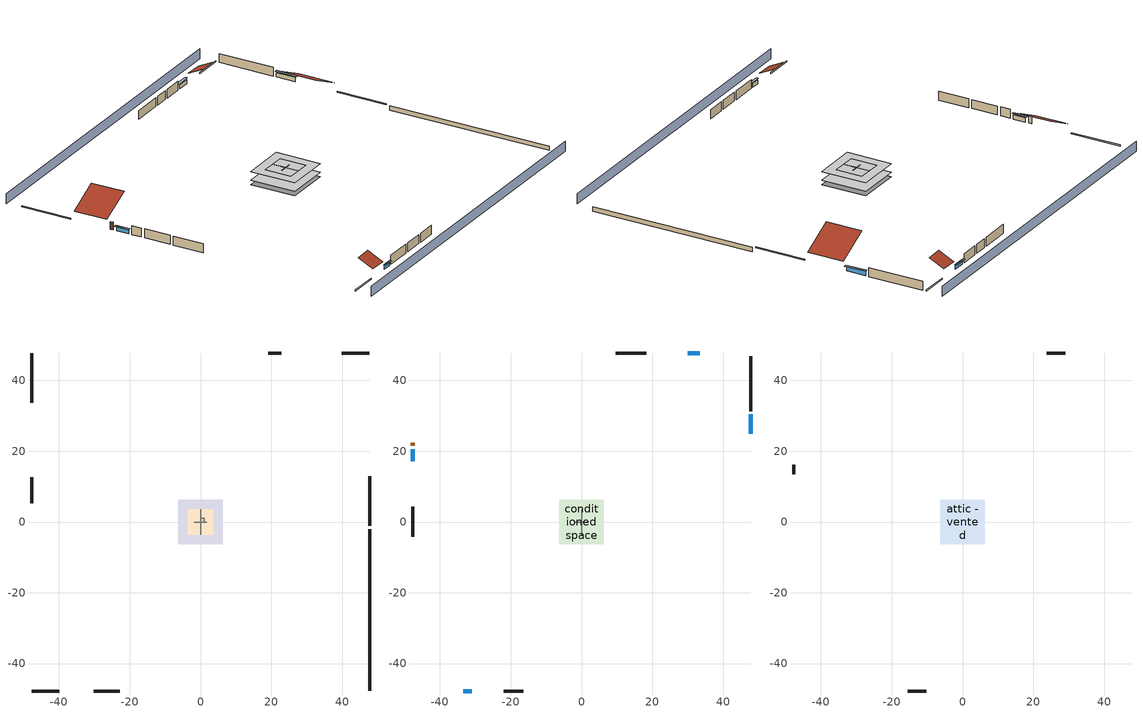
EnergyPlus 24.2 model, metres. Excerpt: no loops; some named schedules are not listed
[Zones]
central ac and furnace airloop ret air zone
 floor adiabatic (AdiabaticConst): 0,0 0,1 1,1 1,0 z0
 wall adiabatic (AdiabaticConst): 0,1 0,0 1,0 1,1 0,1 z0:1
 ceiling adiabatic (AdiabaticConst): 1,0 1,1 0,1 0,0 z1
crawlspace - unvented
 floor foundation (Slab2 construction): -6.28,-6.28 -6.28,6.28 6.28,6.28 6.28,-6.28 z-0.91
 wall outside (RimJoist1 construction): 47.76,-1.11 47.76,12.94 z0.3:0.61
 wall outside (RimJoist2 construction): -47.76,-47.76 -39.96,-47.76 z0.3:0.61
 wall outside (RimJoist3 construction): -47.76,47.76 -47.76,33.71 z0.3:0.61
 wall outside (RimJoist4 construction): 47.76,47.76 39.96,47.76 z0.3:0.61
 wall foundation (FoundationWall1 construction): 47.76,-47.76 47.76,-2.04 z-0.91:0.3
garage
 floor foundation (Slab1 construction): -3.66,-3.66 -3.66,3.66 3.66,3.66 3.66,-3.66 z0
 wall outside (Wall1 construction): -30.15,-47.76 -22.84,-47.76 z0.3:2.74
 wall outside (Wall12 construction): 22.88,47.76 19.22,47.76 z0.3:2.74
 wall outside (Wall2 construction): -47.76,12.58 -47.76,5.26 z0.3:2.74
 wall to conditioned space (Wall5 construction Reversed): 0,-3.66 0,3.66 z0.3:2.74
 wall to conditioned space (Wall6 construction Reversed): 1.83,0 -1.83,0 z0.3:2.74
conditioned space
 floor to crawlspace - unvented (Floor2 construction): -6.28,-6.28 -6.28,6.28 6.28,6.28 6.28,-6.28 z0.3
 wall outside (AdiabaticWallConstruction 1): -47.76,22.46 -47.76,21.55 z0.3:2.34
 wall outside (AdiabaticWallConstruction): 47.76,24.95 47.76,30.41 z0.3:1.52; -33.37,-47.76 -31.08,-47.76 z0.3:1.34; -47.76,20.62 -47.76,17.18 z0.3:1.46; 33.37,47.76 29.99,47.76 z0.3:1.4
 wall outside (Wall3 construction): 47.76,31.34 47.76,46.83 z0.3:2.74
 wall outside (Wall4 construction): -21.91,-47.76 -16.41,-47.76 z0.3:2.74
 wall outside (Wall7 construction): -47.76,4.33 -47.76,-4.18 z0.3:2.74
 wall outside (Wall8 construction): 18.29,47.76 9.69,47.76 z0.3:2.74
 window (WindowConstruction): 47.76,24.95 47.76,30.41 z0.3:1.52
 window (WindowConstruction 1): -33.37,-47.76 -31.08,-47.76 z0.3:1.34
 window (WindowConstruction 2): -47.76,20.62 -47.76,17.18 z0.3:1.46
 window (WindowConstruction 3): 33.37,47.76 29.99,47.76 z0.3:1.4
 door (Door): -47.76,22.46 -47.76,21.55 z0.3:2.34
attic - vented
 floor to garage (Floor1 construction): -3.66,-3.66 -3.66,3.66 3.66,3.66 3.66,-3.66 z2.74
 floor to conditioned space (Floor3 construction Reversed): -6.28,-6.28 -6.28,6.28 6.28,6.28 6.28,-6.28 z2.74
 wall outside (Wall10 construction): 29.06,47.76 23.8,47.76 z0.3:2.74
 wall outside (Wall11 construction): -47.76,16.25 -47.76,13.51 z0.3:2.74
 wall outside (Wall9 construction): -15.48,-47.76 -10.23,-47.76 z0.3:2.74
 roof outside (Roof1 construction): 47.76,24.02,2.74 38.68,24.02,7.29 38.68,13.87,7.29 47.76,13.87,2.74
 roof outside (Roof2 construction): -34.3,-47.76,2.74 -34.3,-43.53,4.86 -39.03,-43.53,4.86 -39.03,-47.76,2.74
 roof outside (Roof3 construction): 34.3,47.76,2.74 34.3,43.53,4.86 39.03,43.53,4.86 39.03,47.76,2.74
 roof outside (Roof4 construction): -47.76,23.39,2.74 -39.36,23.39,6.94 -39.36,32.78,6.94 -47.76,32.78,2.74
shading: 47.76,52.34 -47.76,52.34 / -47.76,-52.34 47.76,-52.34 z0:2.74; 47.76,30.72 47.76,24.65 48.37,24.65 48.37,30.72 z1.83; -30.78,-47.76 -33.67,-47.76 -33.67,-48.37 -30.78,-48.37 z1.65; -47.76,16.87 -47.76,20.93 -48.37,20.93 -48.37,16.87 z1.77; 29.68,47.76 33.67,47.76 33.67,48.37 29.68,48.37 z1.71
[Building]
Building 1: Terrain=Suburbs
[Site:Location]
Portland Intl Arpt_OR: Latitude {deg}=45.59; Longitude {deg}=-122.6; Time Zone {hr}=-8; Elevation {m}=33; Keep Site Location Information=Yes
[Site:GroundTemperature:Shallow]
10.2558, 8.96328, 8.85977, 9.47314, 11.9355, 14.3863, 16.5111, 17.8571, 17.9714, 16.8767, 14.8061, 12.4304
[Site:WaterMainsTemperature]
Calculation Method=Schedule; Temperature Schedule=mains temperature schedule
[Material] Roughness=Rough; Thermal Absorptance=0.9
Name | Thickness {m} | Conductivity {W/m-K} | Density {kg/m3} | Specific Heat {J/kg-K} | Solar Absorptance | Visible Absorptance
asphalt or fiberglass shingles | 0.00635 | 0.162714 | 1121.4 | 1465.45 | 0.85 | 0.85
ceiling loosefill ins | 0.338667 | 0.0480833 | 16.02 | 1046.75 | 0.7 | 0.7
ceiling stud and cavity | 0.1397 | 1.39189 | 65.682 | 1177.47 | 0.7 | 0.7
ceiling stud and cavity 1 | 0.1397 | 0.0920385 | 65.682 | 1177.47 | 0.7 | 0.7
composite shingle siding | 0.00635 | 0.162714 | 1121.4 | 1465.45 | 0.7 | 0.7
concrete 4.0 in. | 0.1016 | 1.803125 | 2242.8 | 837.4 | 0.7 | 0.7
concrete 8.0 in. | 0.2032 | 1.803125 | 2242.8 | 837.4 | 0.7 | 0.7
door material | 0.04445 | 0.0612267 | 512.64 | 1214.23 | 0.7 | 0.7
exterior vertical ins; wall rigid ins; wall rigid ins 1; wall rigid ins 2 | 0.051816 | 0.029427 | 32.04 | 1214.23 | 0.7 | 0.7
floor covering | 0.0127 | 0.0433444 | 54.468 | 1339.84 | 0.6 | 0.6
floor stud and cavity | 0.1397 | 0.923637 | 92.3553 | 1139.71 | 0.7 | 0.7
furniture material conditioned space 1; furniture material garage 1 | 0.1524 | 0.115458 | 640.8 | 1214.23 | 0.6 | 0.6
gypsum board | 0.0127 | 0.160291 | 801 | 837.4 | 0.6 | 0.6
osb sheathing 0.5 in. | 0.0127 | 0.115458 | 512.64 | 1214.23 | 0.6 | 0.6
osb sheathing 0.5 in. 1 | 0.0127 | 0.115458 | 512.64 | 1214.23 | 0.7 | 0.7
osb sheathing 0.75 in. | 0.01905 | 0.115458 | 512.64 | 1214.23 | 0.7 | 0.7
osb sheathing 2.0 in. | 0.0508 | 0.115458 | 512.64 | 1214.23 | 0.7 | 0.7
rim joist stud and cavity | 0.0508 | 0.0303601 | 125.044 | 1163.47 | 0.6 | 0.6
roof rigid ins | 0.00281632 | 0.029427 | 32.04 | 1214.23 | 0.7 | 0.7
soil 0.5 in. | 0.0127 | 1.3848 | 1842.3 | 418.7 | 0.7 | 0.7
wall rigid ins 3 | 0.512978 | 0.029427 | 32.04 | 1214.23 | 0.7 | 0.7
wall stud and cavity | 0.1397 | 0.348479 | 139.0536 | 1170.24 | 0.6 | 0.6
wall stud and cavity 1 | 0.1397 | 0.207325 | 139.0536 | 1170.24 | 0.7 | 0.7
wall stud and cavity 2 | 0.1397 | 0.222524 | 139.0536 | 1170.24 | 0.7 | 0.7
wall stud and cavity 3 | 0.0889 | 0.380278 | 52.3479 | 1209.89 | 0.7 | 0.7
wall stud and cavity 4 | 0.0889 | 0.391764 | 83.0341 | 1211.67 | 0.7 | 0.7
wood siding; wood siding 1 | 0.0254 | 0.102417 | 544.68 | 1172.36 | 0.7 | 0.7
[Material:NoMass]
Adiabatic: Roughness=Rough; Thermal Resistance {m2-K/W}=176.1; Thermal Absorptance=0.9; Solar Absorptance=0.7; Visible Absorptance=0.7
[WindowMaterial:SimpleGlazingSystem]
WindowMaterial: U-Factor {W/m2-K}=4.31528; Solar Heat Gain Coefficient=0.67
[Construction]
AdiabaticConst: Adiabatic
AdiabaticWallConstruction: wood siding, wall rigid ins 3, wall stud and cavity 3, gypsum board
AdiabaticWallConstruction 1: wood siding 1, wall rigid ins 3, wall stud and cavity 3, gypsum board
Door: door material
Floor1 construction: ceiling stud and cavity
Floor2 construction: floor stud and cavity, osb sheathing 0.75 in., floor covering
Floor3 construction Reversed: gypsum board, ceiling stud and cavity 1, ceiling loosefill ins
FoundationWall1 construction: concrete 8.0 in.
furniture construction conditioned space 1: furniture material conditioned space 1
furniture construction garage 1: furniture material garage 1
PartitionWallConstruction: gypsum board, wall stud and cavity 4, gypsum board
RimJoist1 construction; RimJoist2 construction; RimJoist3 construction; RimJoist4 construction: composite shingle siding, osb sheathing 2.0 in., rim joist stud and cavity
Roof1 construction; Roof2 construction; Roof3 construction; Roof4 construction: asphalt or fiberglass shingles, roof rigid ins, osb sheathing 0.5 in.
Slab1 construction: concrete 4.0 in.
Slab2 construction: soil 0.5 in.
Wall1 construction; Wall10 construction; Wall11 construction; Wall12 construction; Wall2 construction; Wall9 construction: composite shingle siding, osb sheathing 0.5 in. 1, wall stud and cavity
Wall3 construction; Wall4 construction: composite shingle siding, wall rigid ins, osb sheathing 0.5 in. 1, wall stud and cavity 1, gypsum board
Wall5 construction Reversed: gypsum board, wall stud and cavity 2, osb sheathing 0.5 in. 1, wall rigid ins 1
Wall6 construction Reversed: gypsum board, wall stud and cavity 2, osb sheathing 0.5 in. 1, wall rigid ins 2
Wall7 construction; Wall8 construction: composite shingle siding, wall rigid ins 2, osb sheathing 0.5 in. 1, wall stud and cavity 1, gypsum board
WindowConstruction; WindowConstruction 1; WindowConstruction 2; WindowConstruction 3: WindowMaterial
[Zone] Multiplier=1
Name | Volume {m3} | Part of Total Floor Area
attic - vented | 228.873 | Yes
central ac and furnace airloop ret air zone | 1 | No
conditioned space | 384.656 | Yes
crawlspace - unvented | 192.328 | Yes
garage | 130.484 | Yes
[Space]
Name | Zone | Volume {m3} | Space Type
attic - vented 1 | attic - vented | 228.873
central ac and furnace airloop ret air space | central ac and furnace airloop ret air zone |  | Plenum Space Type
conditioned space 1 | conditioned space | 384.656
crawlspace - unvented 1 | crawlspace - unvented | 192.328
garage 1 | garage | 130.484
[ZoneInfiltration:EffectiveLeakageArea] Schedule=Always On Discrete
Name | Zone or Space | Effective Air Leakage Area {cm2} | Stack Coefficient | Wind Coefficient
infil attic - vented 1 | attic - vented 1 | 7041.35 | 0.000226005 | 3.83144e-05
infil garage 1 | garage 1 | 407.755 | 0.000129147 | 4.64657e-05
[ZoneMixing] Schedule=Always On Continuous; Design Flow Rate Calculation Method=Flow/Zone; Design Flow Rate {m3/s}=0
Name | Zone or Space | Source Zone or Space
whole house fan mix | attic - vented | conditioned space
central ac and furnace airloop_0 ZoneMixDZToCond mix | conditioned space | crawlspace - unvented
central ac and furnace airloop_0 ZoneMixCondToDZ mix | crawlspace - unvented | conditioned space
[SpaceList]
Plenum Space Type: central ac and furnace airloop ret air space
[OtherEquipment] Design Level Calculation Method=EquipmentLevel
Name | Fuel Type | Zone or ZoneList or Space or SpaceList | Schedule | Design Level {W} | Fraction Latent | Fraction Radiant | Fraction Lost
central ac and furnace airloop_0 RetCondToRP; central ac and furnace airloop_0 RetSensLkToRP | None | central ac and furnace airloop ret air space | Always On Discrete | 0 | 0 | 0 | 0
central ac and furnace airloop_0 RetLatLkToRP | None | central ac and furnace airloop ret air space | Always On Discrete | 0 | 1 | 0 | 0
central ac and furnace airloop_0 SupCondToLv; central ac and furnace airloop_0 SupSensLkToCond; mech vent house fan sensible load | None | conditioned space 1 | Always On Discrete | 0 | 0 | 0 | 0
central ac and furnace airloop_0 SupLatLkToCond; mech vent house fan latent load | None | conditioned space 1 | Always On Discrete | 0 | 1 | 0 | 0
clothes dryer 1 | NaturalGas | conditioned space 1 | clothes_dryer | 3596.4 | 0.015 | 0.081 | 0.85
cooking range 1 | NaturalGas | conditioned space 1 | cooking_range | 1899.23 | 0.16 | 0.384 | 0.2
general water use latent | None | conditioned space 1 | general water use schedule | 62.594 | 1 | 0 | 0
general water use sensible | None | conditioned space 1 | general water use schedule | -61.6891 | 0 | 0.6 | 0
central ac and furnace airloop_0 RetCondToDZ; central ac and furnace airloop_0 SupCondToDZ; central ac and furnace airloop_0 SupSensLkToDZ | None | crawlspace - unvented 1 | Always On Discrete | 0 | 0 | 0 | 0
central ac and furnace airloop_0 SupLatLkToDZ | None | crawlspace - unvented 1 | Always On Discrete | 0 | 1 | 0 | 0
water heater energy adjustment1 | Electricity | garage 1 | Always On Discrete | 0.01 | 0 | 0 | 1
water heater lat | None | garage 1 | Always On Discrete | 0 | 1 | 0 | 0
water heater sens | None | garage 1 | Always On Discrete | 0 | 0 | 0 | 0
[SurfaceProperty:IncidentSolarMultiplier] Incident Solar Multiplier=1; Incident Solar Multiplier Schedule=trans schedule winter=0.85 summer=0.7
Window1; Window2; Window3; Window4
[InternalMass]
Name | Construction | Zone or ZoneList | Space or SpaceList | Surface Area {m2}
furniture mass conditioned space 1 | furniture construction conditioned space 1 | conditioned space | conditioned space 1 | 63.09974
partition wall mass | PartitionWallConstruction | conditioned space | conditioned space 1 | 157.749
furniture mass garage 1 | furniture construction garage 1 | garage | garage 1 | 5.35122
[Lights] Design Level Calculation Method=LightingLevel; Return Air Fraction=0; Fraction Radiant=0.6; Fraction Visible=0.2; Fraction Replaceable=1
Name | Zone or ZoneList or Space or SpaceList | Schedule | Lighting Level {W}
interior lighting | conditioned space 1 | lighting_interior | 235.678
garage lighting | garage 1 | lighting_garage | 8.26235
[People]
occupants: Zone or ZoneList or Space or SpaceList=conditioned space 1; Number of People Schedule=occupants; Number of People Calculation Method=People; Number of People=3; Fraction Radiant=0.314171; Sensible Heat Fraction=0.56303; Activity Level Schedule=occupants activity schedule; Carbon Dioxide Generation Rate {m3/s-W}=0; Enable ASHRAE 55 Comfort Warnings=No; Mean Radiant Temperature Calculation Type=EnclosureAveraged
[ElectricEquipment] Design Level Calculation Method=EquipmentLevel
Name | Zone or ZoneList or Space or SpaceList | Schedule | Design Level {W} | Fraction Latent | Fraction Radiant | Fraction Lost
ceiling fan | conditioned space 1 | ceiling_fan | 18.1383 | 0 | 0.558 | 0
clothes dryer | conditioned space 1 | clothes_dryer | 270.708 | 0.015 | 0.081 | 0.85
clothes washer | conditioned space 1 | clothes_washer | 113.125 | 0.03 | 0.162 | 0.7
cooking range | conditioned space 1 | cooking_range | 64.8043 | 0.16 | 0.384 | 0.2
dishwasher | conditioned space 1 | dishwasher | 788.558 | 0.3 | 0.18 | 0.4
fridge | conditioned space 1 | fridge schedule | 54.7945 | 0 | 0.6 | 0
mech vent bath fan 0 | conditioned space 1 | mech vent bath fan 0 schedule | 30 | 0 | 0 | 1
mech vent house fan | conditioned space 1 | mech vent house fan schedule | 0 | 0 | 0 | 1
mech vent house fan cfis | conditioned space 1 | mech vent house fan cfis schedule | 0 | 0 | 0 | 0
mech vent range fan 0 | conditioned space 1 | mech vent range fan 0 schedule | 30 | 0 | 0 | 1
misc plug loads | conditioned space 1 | plug_loads_other | 362.634 | 0.021 | 0.558 | 0.049
misc tv | conditioned space 1 | plug_loads_tv | 451.617 | 0 | 0.6 | 0
whole house fan | conditioned space 1 | Always On Discrete | 0 | 0 | 0 | 1
freezer | garage 1 | freezer schedule | 194.914 | 0 | 0.6 | 0
[ZoneInfiltration:DesignFlowRate] Schedule=Always On Discrete
Name | Zone or ZoneList or Space or SpaceList | Design Flow Rate Calculation Method | Design Flow Rate {m3/s} | Air Changes per Hour {1/hr} | Constant Term Coefficient | Temperature Term Coefficient | Velocity Term Coefficient | Velocity Squared Term Coefficient
infil flow; natural vent flow; whole house fan flow | conditioned space 1 | Flow/Zone | 0
crawlspace_unvented 1 duct leakage imbalance infil flow | crawlspace - unvented 1 | Flow/Zone | 0
infil crawlspace - unvented 1 | crawlspace - unvented 1 | AirChanges/Hour |  | 0.1 | 1 | 0 | 0 | 0
[SurfaceProperty:ExposedFoundationPerimeter] Exposed Perimeter Calculation Method=TotalExposedPerimeter
Name | Total Exposed Perimeter {m}
Slab2 | 45.72
Slab1 | 18.288
[AvailabilityManager:Scheduled]
central ac and furnace airloop Availability Manager: Schedule=Always On Discrete
[AirLoopHVAC:ReturnPlenum]
Air Loop HVAC Return Plenum 1: Zone=central ac and furnace airloop ret air zone
[WaterUse:Equipment]
dishwasher: Peak Flow Rate {m3/s}=5.33334e-06; Flow Rate Fraction Schedule=hot_water_dishwasher
[Foundation:Kiva] Wall Depth Below Slab {m}=0.2032
Name | Initial Indoor Air Temperature {C} | Wall Height Above Grade {m} | Custom Block Material Name 1 | Custom Block Depth 1 {m} | Custom Block X Position 1 {m} | Custom Block Z Position 1 {m}
Foundation Kiva 1 | 13.4258 | 0.1016
Foundation Kiva 2 | 9.21751 | 0.3048 | exterior vertical ins | 1.2192 | 0.2032 | 0
[Foundation:Kiva:Settings]
Soil Conductivity {W/m-K}=1.3848; Soil Density {kg/m3}=1842.3; Soil Specific Heat {J/kg-K}=418.7; Ground Solar Absorptivity=0.9; Ground Thermal Absorptivity=0.9; Ground Surface Roughness {m}=0.03; Far-Field Width {m}=40; Deep-Ground Boundary Condition=ZeroFlux; Deep-Ground Depth {m}=40; Minimum Cell Dimension {m}=0.2; Maximum Cell Growth Coefficient=3; Simulation Timestep=Timestep
[Exterior:Lights]
exterior lighting: Schedule=exterior lighting schedule; Design Level {W}=7.09205
[EnergyManagementSystem:GlobalVariable]
central_ac_and_furnace_airloop_0_DuctImbalLkExhFanEquivCond
central_ac_and_furnace_airloop_0_DuctImbalLkExhFanEquivDZ
central_ac_and_furnace_airloop_0_DuctImbalLkSupFanEquivCond
central_ac_and_furnace_airloop_0_DuctImbalLkSupFanEquivDZ
central_ac_and_furnace_airloop_0_DZ_T
central_ac_and_furnace_airloop_0_DZ_W
central_ac_and_furnace_airloop_0_RetCondToDZ
central_ac_and_furnace_airloop_0_RetCondToRP
central_ac_and_furnace_airloop_0_RetLatLkToRP
central_ac_and_furnace_airloop_0_RetSensLkToRP
central_ac_and_furnace_airloop_0_SupCondToDZ
central_ac_and_furnace_airloop_0_SupCondToLv
central_ac_and_furnace_airloop_0_SupLatLkToCond
central_ac_and_furnace_airloop_0_SupLatLkToDZ
central_ac_and_furnace_airloop_0_SupSensLkToCond
central_ac_and_furnace_airloop_0_SupSensLkToDZ
central_ac_and_furnace_airloop_0_ZoneMixCondToDZ
central_ac_and_furnace_airloop_0_ZoneMixDZToCond
central_ac_and_furnace_airloop_AH_MFR
central_ac_and_furnace_airloop_AH_Tout
central_ac_and_furnace_airloop_AH_VFR
central_ac_and_furnace_airloop_AH_Wout
central_ac_and_furnace_airloop_Fan_RTF
central_ac_and_furnace_airloop_RA_T
central_ac_and_furnace_airloop_Ra_W
infil_program_Qfan
infil_program_Qinf
natural_vent_program_Qnv
natural_vent_program_Qwhf
[EnergyManagementSystem:Sensor]
Name | Output:Variable or Output:Meter Index Key | Output:Variable or Output:Meter
airflow_gain | infil flow | Infiltration Sensible Heat Gain Energy
airflow_gain_1 | natural vent flow | Infiltration Sensible Heat Gain Energy
airflow_gain_2 | whole house fan flow | Infiltration Sensible Heat Gain Energy
airflow_loss | infil flow | Infiltration Sensible Heat Loss Energy
airflow_loss_1 | natural vent flow | Infiltration Sensible Heat Loss Energy
airflow_loss_2 | whole house fan flow | Infiltration Sensible Heat Loss Energy
central_ac_and_furnace_airloop_0_DZ_T_s | crawlspace - unvented | Zone Air Temperature
central_ac_and_furnace_airloop_0_DZ_W_s | crawlspace - unvented | Zone Mean Air Humidity Ratio
central_ac_and_furnace_airloop_AH_MFR_s | Node 7 | System Node Mass Flow Rate
central_ac_and_furnace_airloop_AH_Tout_s | Node 7 | System Node Temperature
central_ac_and_furnace_airloop_AH_VFR_s | Node 7 | System Node Current Density Volume Flow Rate
central_ac_and_furnace_airloop_AH_Wout_s | Node 7 | System Node Humidity Ratio
central_ac_and_furnace_airloop_RA_T_s | Node 10 | System Node Temperature
central_ac_and_furnace_airloop_Ra_W_s | Node 10 | System Node Humidity Ratio
clg_load_cond |  | Cooling:EnergyTransfer:Zone:CONDITIONED SPACE
clg_load_duct |  | Cooling:EnergyTransfer:Zone:CENTRAL AC AND FURNACE AIRLOOP RET AIR ZONE
clg_sp_s; clg_sp_s_1 | cooling setpoint | Schedule Value
clothes_dryer_exhaust_0_sch_s | clothes_dryer | Schedule Value
cool_season | cooling season schedule | Schedule Value
ducts_conv | central ac and furnace airloop_0 RetCondToRP | Other Equipment Convective Heating Energy
ducts_conv_1 | central ac and furnace airloop_0 RetLatLkToRP | Other Equipment Convective Heating Energy
ducts_conv_2 | central ac and furnace airloop_0 RetSensLkToRP | Other Equipment Convective Heating Energy
ducts_conv_3 | central ac and furnace airloop_0 SupCondToLv | Other Equipment Convective Heating Energy
ducts_conv_4 | central ac and furnace airloop_0 SupLatLkToCond | Other Equipment Convective Heating Energy
ducts_conv_5 | central ac and furnace airloop_0 SupSensLkToCond | Other Equipment Convective Heating Energy
ducts_rad | central ac and furnace airloop_0 RetCondToRP | Other Equipment Radiant Heating Energy
ducts_rad_1 | central ac and furnace airloop_0 RetLatLkToRP | Other Equipment Radiant Heating Energy
ducts_rad_2 | central ac and furnace airloop_0 RetSensLkToRP | Other Equipment Radiant Heating Energy
ducts_rad_3 | central ac and furnace airloop_0 SupCondToLv | Other Equipment Radiant Heating Energy
ducts_rad_4 | central ac and furnace airloop_0 SupLatLkToCond | Other Equipment Radiant Heating Energy
ducts_rad_5 | central ac and furnace airloop_0 SupSensLkToCond | Other Equipment Radiant Heating Energy
htg_load_cond |  | Heating:EnergyTransfer:Zone:CONDITIONED SPACE
htg_load_duct |  | Heating:EnergyTransfer:Zone:CENTRAL AC AND FURNACE AIRLOOP RET AIR ZONE
htg_sp_s; htg_sp_s_1 | heating setpoint | Schedule Value
ig_ee_conv | ceiling fan | Electric Equipment Convective Heating Energy
ig_ee_conv_1 | clothes dryer | Electric Equipment Convective Heating Energy
ig_ee_conv_3 | cooking range | Electric Equipment Convective Heating Energy
ig_ee_conv_4 | dishwasher | Electric Equipment Convective Heating Energy
ig_ee_conv_5 | fridge | Electric Equipment Convective Heating Energy
ig_ee_conv_6 | misc plug loads | Electric Equipment Convective Heating Energy
ig_ee_conv_7 | misc tv | Electric Equipment Convective Heating Energy
ig_ee_conv_8 | whole house fan | Electric Equipment Convective Heating Energy
ig_ee_rad | ceiling fan | Electric Equipment Radiant Heating Energy
ig_ee_rad_1 | clothes dryer | Electric Equipment Radiant Heating Energy
ig_ee_rad_3 | cooking range | Electric Equipment Radiant Heating Energy
ig_ee_rad_4 | dishwasher | Electric Equipment Radiant Heating Energy
ig_ee_rad_5 | fridge | Electric Equipment Radiant Heating Energy
ig_ee_rad_6 | misc plug loads | Electric Equipment Radiant Heating Energy
ig_ee_rad_7 | misc tv | Electric Equipment Radiant Heating Energy
ig_ee_rad_8 | whole house fan | Electric Equipment Radiant Heating Energy
ig_lgt_conv | interior lighting | Lights Convective Heating Energy
ig_lgt_rad | interior lighting | Lights Radiant Heating Energy
ig_lgt_vis | interior lighting | Lights Visible Radiation Heating Energy
ig_oe_conv | clothes dryer 1 | Other Equipment Convective Heating Energy
ig_oe_conv_1 | cooking range 1 | Other Equipment Convective Heating Energy
ig_oe_conv_2 | general water use latent | Other Equipment Convective Heating Energy
ig_oe_conv_3 | general water use sensible | Other Equipment Convective Heating Energy
ig_oe_rad | clothes dryer 1 | Other Equipment Radiant Heating Energy
ig_oe_rad_1 | cooking range 1 | Other Equipment Radiant Heating Energy
ig_oe_rad_2 | general water use latent | Other Equipment Radiant Heating Energy
ig_oe_rad_3 | general water use sensible | Other Equipment Radiant Heating Energy
ig_ppl_conv | occupants | People Convective Heating Energy
ig_ppl_rad | occupants | People Radiant Heating Energy
im_conv | furniture mass conditioned space 1 | Surface Inside Face Convection Heat Gain Energy
im_conv_1 | partition wall mass | Surface Inside Face Convection Heat Gain Energy
im_ig | furniture mass conditioned space 1 | Surface Inside Face Internal Gains Radiation Heat Gain Energy
im_ig_1 | partition wall mass | Surface Inside Face Internal Gains Radiation Heat Gain Energy
im_lgt | furniture mass conditioned space 1 | Surface Inside Face Lights Radiation Heat Gain Energy
im_lgt_1 | partition wall mass | Surface Inside Face Lights Radiation Heat Gain Energy
im_sol | furniture mass conditioned space 1 | Surface Inside Face Solar Radiation Heat Gain Energy
im_sol_1 | partition wall mass | Surface Inside Face Solar Radiation Heat Gain Energy
im_surf | furniture mass conditioned space 1 | Surface Inside Face Net Surface Thermal Radiation Heat Gain Energy
im_surf_1 | partition wall mass | Surface Inside Face Net Surface Thermal Radiation Heat Gain Energy
mech_vent_bath_fan_0_sch_s | mech vent bath fan 0 schedule | Schedule Value
mech_vent_range_fan_0_sch_s | mech vent range fan 0 schedule | Schedule Value
mv_conv | mech vent bath fan 0 | Electric Equipment Convective Heating Energy
mv_conv_1 | mech vent house fan | Electric Equipment Convective Heating Energy
mv_conv_2 | mech vent house fan cfis | Electric Equipment Convective Heating Energy
